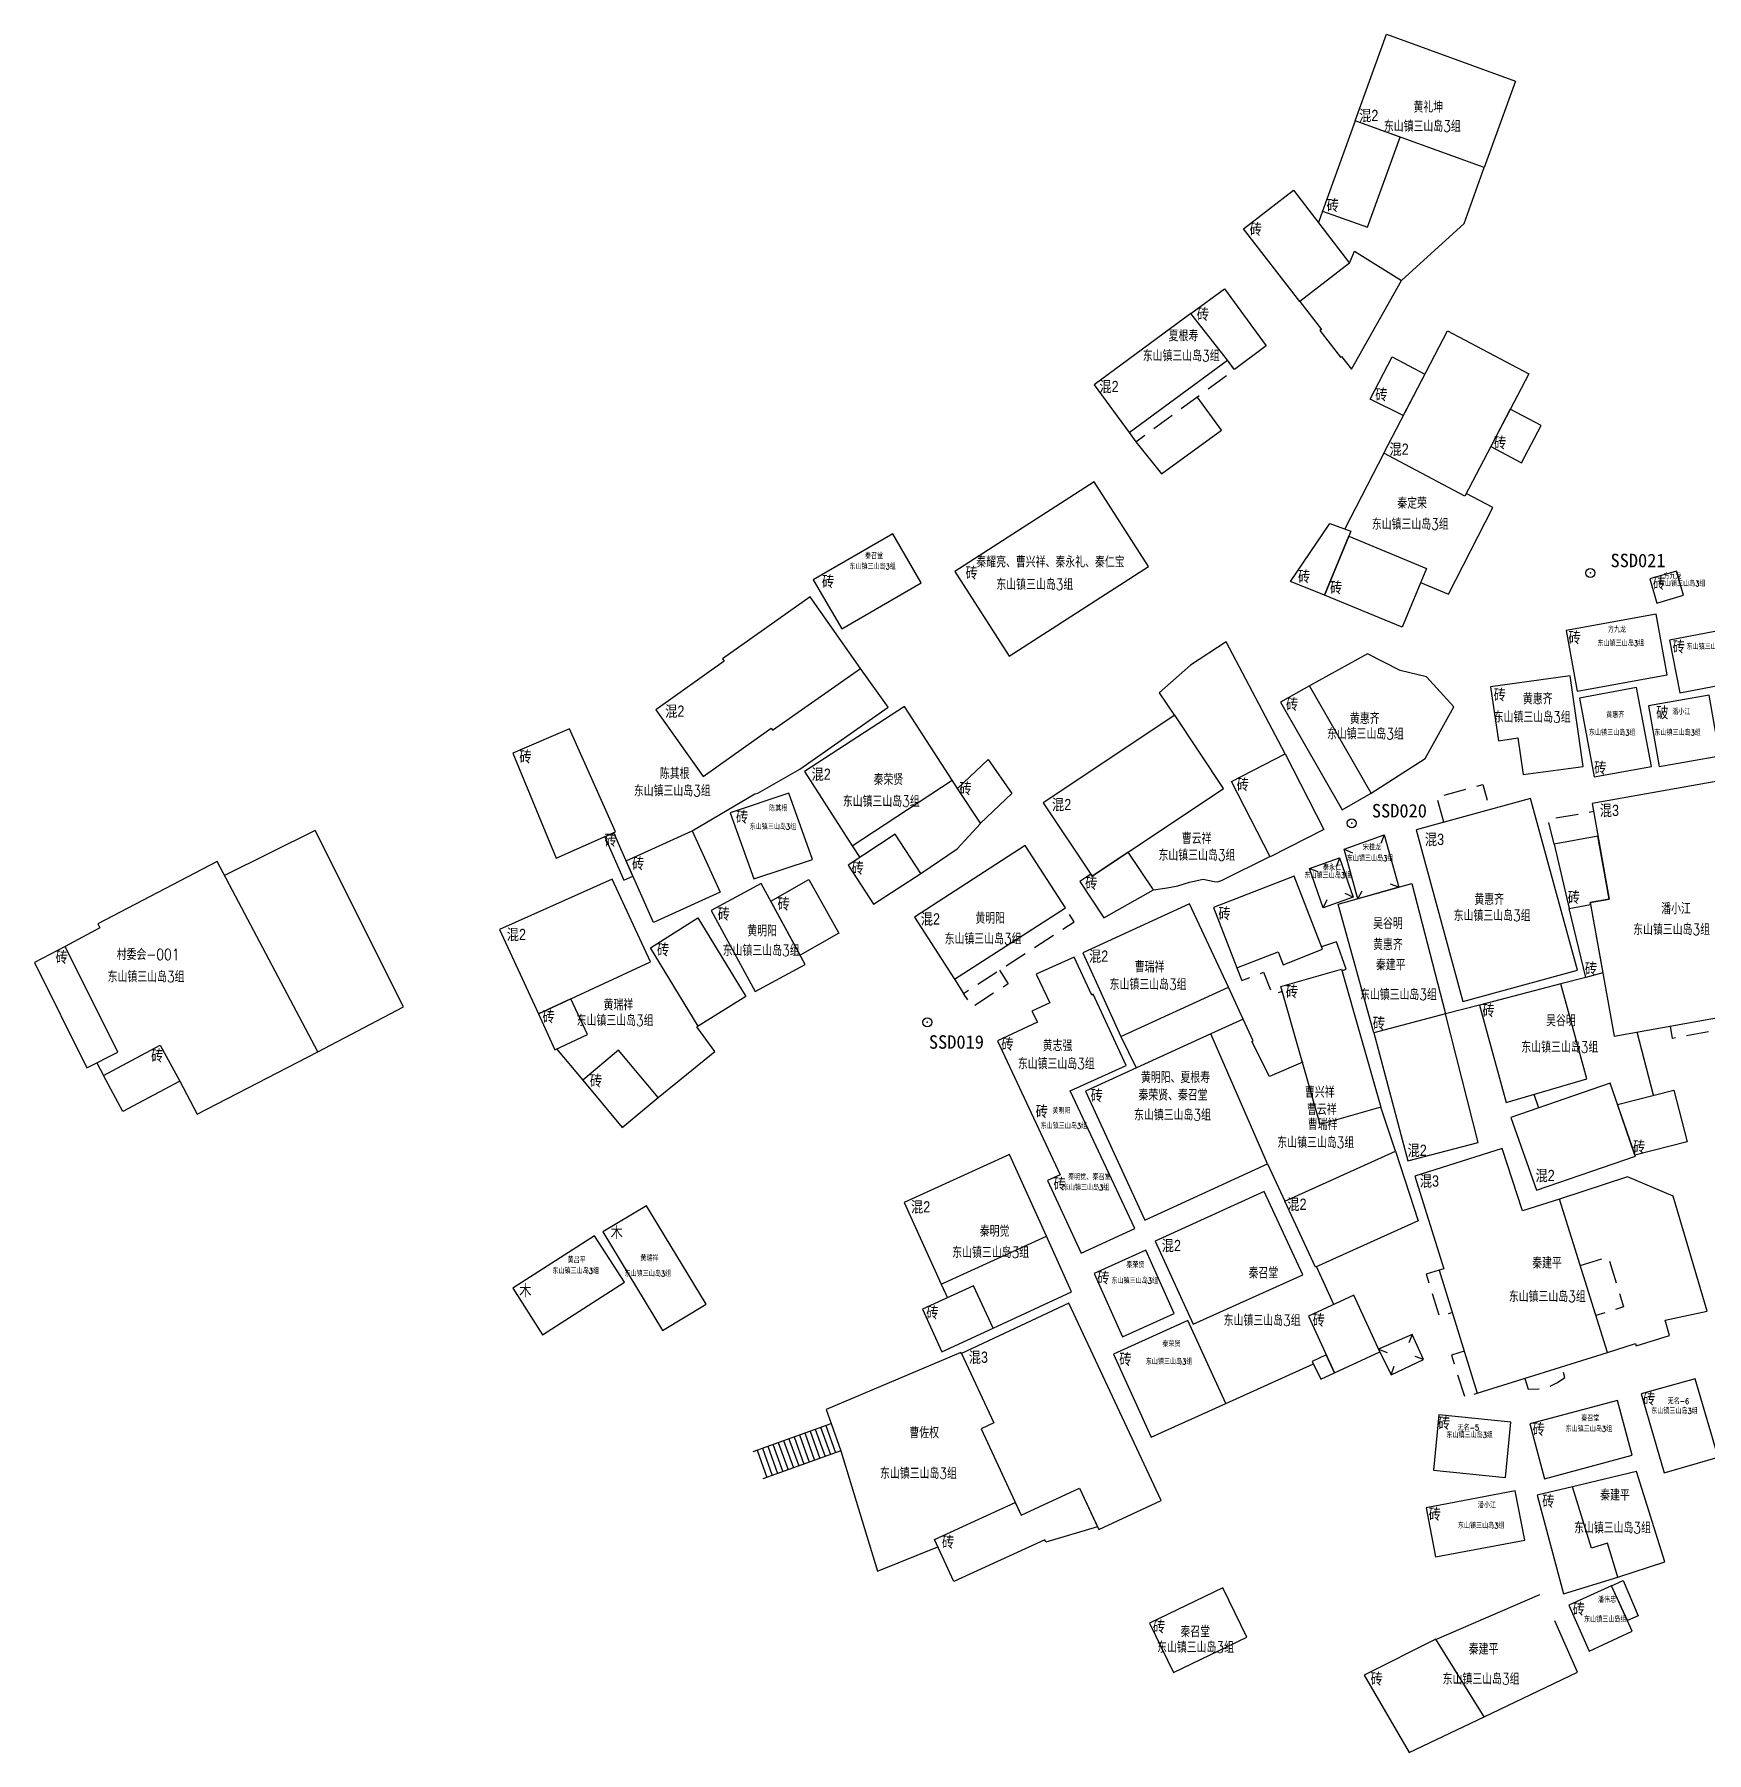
# Model space of a CAD drawing. Header units: millimetres. Extents: x 21943 to 23516, y 12107 to 14027.
# Drawn here: x 22047.5 to 22196.3, y 13149.5 to 13302.4 of the extents above; entities that cross this region are included whole.
import ezdxf
from ezdxf.enums import TextEntityAlignment as Align

# ---------------------------------------------------------------- set-up
doc = ezdxf.new("R2010")
doc.units = ezdxf.units.MM
for name, pattern in [('B10012', [0]), ('X5', [3, 2, -1]), ('X6', [4, 2, -2])]:
    doc.linetypes.add(name, pattern=pattern)
for name, color, linetype in [('$TD_AUDIT_GENERATED_(2B2)', 221, 'Continuous'), ('$TD_AUDIT_GENERATED_(2B3)', 4, 'X6'), ('$TD_AUDIT_GENERATED_(2B4)', 7, 'wq'), ('$TD_AUDIT_GENERATED_(2B5)', 2, 'Continuous'), ('$TD_AUDIT_GENERATED_(2B7)', 7, 'Continuous'), ('$TD_AUDIT_GENERATED_(2BA)', 7, 'Continuous'), ('$TD_AUDIT_GENERATED_(2BD)', 6, 'Continuous'), ('$TD_AUDIT_GENERATED_(2C2)', 7, 'Continuous'), ('KZD', 1, 'Continuous')]:
    doc.layers.add(name, color=color, linetype=linetype)
doc.styles.add('$TD_AUDIT_GENERATED_(2CC)', font='simhei.ttf')
doc.styles.add('HZ', font='rs.shx', dxfattribs={"width": 0.8, "bigfont": 'hztxt.shx'})
doc.styles.get("Standard").update_dxf_attribs({"font": 'arial.ttf'})
doc.linetypes.add('443', pattern='A,9.4,[169,AAA.SHX,S=1,R=0,X=0,Y=0.15],0.6', length=10)
doc.linetypes.add('wq', pattern='A,5.4,[169,AAA.SHX,S=1,R=0,X=0,Y=-1.15],0.6', length=6)

# ---------------------------------------------------------------- blocks, each defined once
blk = doc.blocks.new('gc117')
blk.add_circle((0, 0), 0.8)
blk.add_point((0, 0))

msp = doc.modelspace()

# ---------------------------------------------------------------- linework, layer by layer
at = {"layer": '$TD_AUDIT_GENERATED_(2B2)', "linetype": 'Continuous', "flags": 128}
for points in [[(22150.41, 13277.54), (22153.39, 13279.73), (22157.11, 13274.68), (22154.28, 13272.56), (22153.67, 13273.39)], [(22162.78, 13258.86), (22164.65, 13258.17), (22164.47, 13257.73), (22162.29, 13252.49), (22159.27, 13253.71)], [(22102.78, 13242.28), (22106.99, 13236.35), (22113.04, 13240.65), (22113.18, 13240.46), (22121.01, 13245.96), (22116.53, 13252.32), (22108.71, 13246.82), (22108.86, 13246.6)], [(22177.07, 13244.33), (22177.78, 13239.53), (22179.5, 13239.78), (22179.99, 13236.51), (22185.33, 13237.23), (22184.16, 13245.3)], [(22188.08, 13213.23), (22201.83, 13215.69), (22199.67, 13227.75), (22199.13, 13227.65), (22197.64, 13235.99), (22186.13, 13233.93), (22187.65, 13225.43), (22185.95, 13225.13)], [(22184.07, 13224.61), (22185.98, 13224.96), (22185.95, 13225.13), (22187.65, 13225.43), (22186.64, 13231.04), (22182.74, 13230.31)], [(22140.51, 13227), (22142.65, 13223.77), (22147.07, 13226.27), (22144.84, 13229.62), (22141.61, 13227.48), (22141.49, 13227.65)], [(22152.42, 13224.7), (22154.5, 13219.33), (22158.17, 13220.75), (22158.61, 13219.6), (22162.13, 13220.97), (22159.6, 13227.49)], [(22133.2, 13212.81), (22138.76, 13200.91), (22137.64, 13200.39), (22140.64, 13193.94), (22145.41, 13196.13), (22139.65, 13208.36), (22144.65, 13210.64), (22141.71, 13216.97), (22141.58, 13216.9), (22140.01, 13220.28), (22136.64, 13218.75), (22137.86, 13216.2), (22136.24, 13215.47), (22136.77, 13214.47)], [(22170.33, 13200.78), (22172.91, 13192.54), (22172.5, 13192.41), (22175.9, 13181.47), (22187.49, 13185.1), (22183.22, 13198.73), (22179.92, 13197.69), (22178.11, 13203.25)], [(22131.75, 13178.31), (22135.3, 13170.6), (22140.49, 13173.03), (22142.22, 13169.33), (22147.77, 13171.93), (22139.56, 13189.47), (22129.98, 13185), (22132.86, 13178.84)], [(22142.11, 13169.57), (22137.51, 13168.21), (22137.41, 13168.43), (22129.31, 13164.71), (22127.6, 13168.44), (22134.78, 13171.74), (22135.3, 13170.6), (22140.49, 13173.03)], [(22181.22, 13172.4), (22183.57, 13163.6), (22188.42, 13165.1), (22187.5, 13168.11), (22186.06, 13167.67), (22184.37, 13173.14)]]:
    msp.add_lwpolyline(points, close=True, dxfattribs=at)
at = {"layer": '$TD_AUDIT_GENERATED_(2B2)', "color": 6, "flags": 128}
msp.add_lwpolyline([(22167.24, 13185.14), (22168.25, 13183.11), (22171.11, 13184.46), (22170.11, 13186.68), (22167.12, 13185.38)], close=True, dxfattribs=at)
at = {"layer": '$TD_AUDIT_GENERATED_(2B2)', "linetype": 'Continuous'}
for points in [[(22167.81, 13302.39), (22179.29, 13298.23), (22176.51, 13290.55), (22165.03, 13294.7)], [(22162.13, 13286.66), (22166.12, 13285.22), (22169.03, 13293.25), (22165.03, 13294.7)], [(22159.54, 13288.51), (22164.53, 13282.03), (22160.1, 13278.6), (22155.1, 13285.08)], [(22141.79, 13271.2), (22144.92, 13266.95), (22153.67, 13273.39), (22150.41, 13277.54)], [(22173.25, 13276), (22180.49, 13272.18), (22174.79, 13261.3), (22167.57, 13265.11)], [(22168.32, 13273.7), (22171.23, 13272.14), (22169.31, 13268.46), (22166.36, 13269.92)], [(22177.1, 13265.71), (22179.84, 13264.26), (22181.58, 13267.58), (22178.84, 13269.03)], [(22129.39, 13254.58), (22134.22, 13247.06), (22146.64, 13255.04), (22141.81, 13262.56)], [(22116.8, 13253.85), (22119.33, 13249.5), (22126.39, 13253.59), (22123.87, 13257.95)], [(22164.47, 13257.73), (22171.38, 13254.86), (22169.21, 13249.62), (22162.29, 13252.49)], [(22191.25, 13253.93), (22191.88, 13251.78), (22194.25, 13252.48), (22193.64, 13254.62)], [(22183.82, 13249.34), (22184.8, 13243.94), (22192.81, 13245.39), (22191.83, 13250.8)], [(22193.01, 13248.47), (22193.92, 13243.78), (22200.44, 13245.04), (22199.53, 13249.73)], [(22158.39, 13242.97), (22163.88, 13233.39), (22166.45, 13234.86), (22160.98, 13244.41)], [(22185.01, 13243.31), (22186.32, 13236.31), (22191.4, 13237.24), (22190.08, 13244.26)], [(22191.14, 13242.62), (22192.1, 13237.23), (22197.49, 13238.19), (22196.54, 13243.58)], [(22116.02, 13236.79), (22120.27, 13230.19), (22129.17, 13236.02), (22124.91, 13242.57)], [(22137.27, 13234), (22141.61, 13227.48), (22153.32, 13235.27), (22148.99, 13241.79)], [(22093.9, 13229.08), (22099.2, 13231.41), (22095.1, 13240.59), (22090.07, 13238.41)], [(22129.65, 13235.28), (22132.36, 13237.86), (22134.46, 13234.84), (22131.68, 13232.19)], [(22109.39, 13233.12), (22111.51, 13227.24), (22116.74, 13228.97), (22114.62, 13234.85)], [(22170.45, 13231.59), (22174.63, 13216.33), (22184.82, 13219.12), (22180.64, 13234.38)], [(22098.25, 13230.99), (22099.94, 13227.12), (22100.75, 13227.47), (22099.05, 13231.34)], [(22106.03, 13231.5), (22108.51, 13226.04), (22102.57, 13223.35), (22100.15, 13228.84)], [(22119.9, 13228.45), (22122.16, 13224.97), (22126.37, 13227.72), (22124.1, 13231.2)], [(22125.82, 13223.84), (22129.38, 13218.3), (22139.24, 13224.65), (22135.67, 13230.2)], [(22088.87, 13222.74), (22092.33, 13215.23), (22102.31, 13219.84), (22098.89, 13227.22)], [(22107.7, 13224.41), (22111.63, 13217.2), (22116.08, 13219.63), (22112.15, 13226.83)], [(22113.02, 13225.24), (22116.41, 13227.18), (22119.06, 13222.41), (22115.63, 13220.44)], [(22166.7, 13213.53), (22163.51, 13224.98), (22170.08, 13226.81), (22173.06, 13215.22)], [(22140.78, 13220.66), (22144.18, 13213.22), (22153.76, 13217.59), (22150.3, 13225.01)], [(22187.07, 13218.86), (22185.56, 13218.47), (22184.07, 13224.61), (22185.98, 13224.96)], [(22106.51, 13223.76), (22110.8, 13216.76), (22106.56, 13214.13), (22102.32, 13221.09)], [(22047.47, 13219.79), (22052.15, 13210.42), (22054.9, 13211.8), (22050.2, 13221.21)], [(22163.82, 13219.21), (22167.33, 13206.93), (22161.93, 13205.39), (22158.42, 13217.67)], [(22176.09, 13216.01), (22178.46, 13207.35), (22185.65, 13209.45), (22183.33, 13217.89)], [(22092.33, 13215.23), (22093.78, 13212.03), (22096.7, 13213.39), (22095.23, 13216.57)], [(22166.7, 13213.53), (22169.73, 13202.13), (22175.99, 13203.79), (22173.06, 13215.22)], [(22053.63, 13209.75), (22058.68, 13212.45), (22060.41, 13209.23), (22055.35, 13206.52)], [(22141.03, 13208.34), (22146.31, 13196.86), (22157.22, 13201.88), (22152.18, 13213.44)], [(22096.28, 13209.32), (22099.79, 13205.12), (22102.98, 13207.79), (22099.47, 13211.99)], [(22178.89, 13206.01), (22181.16, 13199.52), (22189.97, 13202.55), (22187.74, 13209.05)], [(22188.39, 13207.15), (22193.39, 13208.44), (22194.57, 13203.83), (22189.94, 13202.64)], [(22124.88, 13198.43), (22128.18, 13191.18), (22137.55, 13195.45), (22134.26, 13202.7)], [(22158.76, 13198.57), (22168.61, 13203.01), (22170.64, 13196.81), (22161.5, 13192.69)], [(22147.23, 13195.01), (22150.62, 13187.61), (22160.36, 13192.01), (22156.94, 13199.43)], [(22098.08, 13195.83), (22103.37, 13187.04), (22107.25, 13189.4), (22101.95, 13198.15)], [(22090.06, 13190.81), (22092.71, 13186.67), (22100.01, 13191.36), (22097.33, 13195.48)], [(22141.79, 13192.12), (22144.32, 13186.48), (22148.93, 13188.56), (22146.39, 13194.19)], [(22126.51, 13188.94), (22128.23, 13185.16), (22132.8, 13187.26), (22131.06, 13191.03)], [(22160.87, 13188.32), (22163.19, 13183.28), (22167.24, 13185.14), (22164.92, 13190.18)], [(22143.51, 13184.93), (22146.88, 13177.55), (22153.51, 13180.55), (22150.14, 13187.95)], [(22161.21, 13184.3), (22161.97, 13182.72), (22163.19, 13183.28), (22162.45, 13184.87)], [(22190.5, 13181.4), (22192.53, 13174.39), (22197.34, 13175.78), (22195.31, 13182.76)], [(22180.58, 13178.74), (22181.88, 13173.85), (22189.69, 13175.94), (22188.39, 13180.83)], [(22172.49, 13179.53), (22171.99, 13174.63), (22178.41, 13173.98), (22178.9, 13178.88)], [(22171.35, 13171.28), (22172.18, 13166.9), (22180.12, 13168.39), (22179.28, 13172.77)], [(22146.74, 13161.01), (22148.86, 13156.6), (22155.38, 13159.76), (22153.25, 13164.16)], [(22184.04, 13162.6), (22185.85, 13158.52), (22189.69, 13160.28), (22187.85, 13164.34)], [(22187.85, 13164.34), (22188.89, 13164.81), (22190.22, 13161.67), (22189.26, 13161.23)], [(22165.83, 13156.38), (22169.83, 13149.48), (22176.51, 13152.67), (22172.21, 13159.59)]]:
    msp.add_3dface(points, dxfattribs=at)
at = {"layer": '$TD_AUDIT_GENERATED_(2B2)'}
msp.add_3dface([(22154.02, 13235.9), (22158.79, 13238.35), (22162.23, 13231.64), (22157.46, 13229.2)], dxfattribs=at)
at = {"layer": '$TD_AUDIT_GENERATED_(2B2)', "color": 6, "linetype": 'Continuous'}
msp.add_3dface([(22165.27, 13225.47), (22164.04, 13229.87), (22167.62, 13231.16), (22168.93, 13226.49)], dxfattribs=at)
at = {"layer": '$TD_AUDIT_GENERATED_(2B2)', "color": 6}
msp.add_3dface([(22163.63, 13229.1), (22164.86, 13225.61), (22162.19, 13224.66), (22160.96, 13228.16)], dxfattribs=at)
at = {"layer": '$TD_AUDIT_GENERATED_(2B3)', "color": 4, "linetype": 'X5', "flags": 128}
for points in [[(22144.92, 13266.95), (22145.52, 13266.13), (22154.28, 13272.56), (22153.67, 13273.39)], [(22172.92, 13232.27), (22172.31, 13234.51), (22176.4, 13235.63), (22177.02, 13233.39)], [(22182.74, 13230.31), (22182.2, 13232.53), (22186.25, 13233.25)], [(22129.38, 13218.3), (22130.18, 13217.05), (22140.03, 13223.41), (22139.24, 13224.65)], [(22133.37, 13219.11), (22134.16, 13217.9), (22130.96, 13215.84), (22130.18, 13217.05)], [(22154.5, 13219.33), (22154.95, 13218.18), (22156.88, 13218.93), (22157.64, 13216.97), (22158.55, 13217.23)], [(22198.18, 13215.03), (22198.37, 13213.95), (22193.29, 13213.04), (22193.1, 13214.13)], [(22185.07, 13192.82), (22187.54, 13193.6), (22188.93, 13189.15), (22186.46, 13188.37)], [(22172.5, 13192.41), (22171.35, 13192.05), (22172.52, 13188.29), (22173.67, 13188.65)], [(22174.73, 13185.21), (22173.61, 13184.86), (22174.78, 13181.11), (22175.9, 13181.47)], [(22180.13, 13182.79), (22180.42, 13181.83), (22181.39, 13181.85), (22182.33, 13182.08), (22183.05, 13182.41), (22183.7, 13182.87), (22183.41, 13183.82)]]:
    msp.add_lwpolyline(points, dxfattribs=at)
at = {"layer": '$TD_AUDIT_GENERATED_(2B4)', "linetype": 'wq'}
for p, q in [((22176.09, 13216.01), (22173.06, 13215.22)), ((22191.58, 13207.98), (22190.14, 13213.6)), ((22180.93, 13208.08), (22181.35, 13206.85)), ((22163.12, 13189.37), (22161.59, 13192.73))]:
    msp.add_line(p, q, dxfattribs=at)
at = {"layer": '$TD_AUDIT_GENERATED_(2B4)', "linetype": 'wq', "flags": 128}
for points in [[(22164.53, 13282.03), (22164.98, 13283.1), (22169.16, 13280.48), (22174.74, 13285.56), (22176.51, 13290.55)], [(22162.13, 13286.66), (22161.76, 13285.63)], [(22160.1, 13278.6), (22162.03, 13276.11), (22161.9, 13276.02), (22163.73, 13273.66), (22163.81, 13273.72), (22164.7, 13272.58), (22169.16, 13280.48)], [(22145.52, 13266.13), (22147.79, 13263.28), (22153.13, 13267.17), (22150.96, 13270.13)], [(22167.57, 13265.11), (22164.11, 13258.37)], [(22170.86, 13253.6), (22173.35, 13252.58), (22177.3, 13260.29), (22174.91, 13261.54)], [(22158.79, 13238.35), (22153.56, 13248.33), (22150.37, 13246.24), (22147.6, 13243.8), (22148.96, 13241.77)], [(22166.45, 13234.86), (22171.27, 13237.95), (22173.82, 13242.54), (22171.37, 13245.22), (22169.03, 13245.78), (22166.14, 13247.26), (22160.98, 13244.41)], [(22106.03, 13231.5), (22111.61, 13234.79), (22111.87, 13234.87), (22115.61, 13237), (22123.46, 13242.52), (22121.01, 13245.96)], [(22129.65, 13235.28), (22129.17, 13236.02)], [(22072.7, 13211.84), (22080.31, 13215.84), (22072.45, 13231.55), (22064.4, 13227.53)], [(22126.37, 13227.72), (22129.6, 13229.91), (22131.69, 13232.17)], [(22120.27, 13230.19), (22120.94, 13229.14)], [(22060.41, 13209.23), (22061.95, 13206.3), (22072.7, 13211.84), (22063.74, 13228.77), (22053.11, 13223.22), (22053.29, 13222.87), (22050.2, 13221.21)], [(22147.07, 13226.27), (22148.31, 13226.44), (22149.26, 13226.63), (22150.3, 13226.93), (22151.51, 13227.2), (22152.48, 13227), (22152.77, 13226.97), (22153.12, 13227.08), (22157.43, 13229.24)], [(22163.86, 13219.06), (22164.23, 13219.19), (22163.36, 13221.64), (22162.04, 13221.2)], [(22155.06, 13214.76), (22153.76, 13217.59)], [(22185.56, 13218.47), (22183.33, 13217.89)], [(22102.98, 13207.79), (22108.03, 13211.88), (22106.44, 13214.06), (22106.56, 13214.13)], [(22160.36, 13210.91), (22157.42, 13209.65), (22155.84, 13212.77), (22155.95, 13212.82), (22155.06, 13214.76), (22152.18, 13213.44)], [(22144.18, 13213.22), (22145.54, 13210.41)], [(22093.94, 13212.1), (22096.28, 13209.32)], [(22053.04, 13210.87), (22053.63, 13209.75)], [(22168.61, 13203.01), (22167.33, 13206.93)], [(22157.22, 13201.88), (22158.76, 13198.57)], [(22187.49, 13185.1), (22189.99, 13185.89), (22190.05, 13185.68), (22193.01, 13186.61), (22192.63, 13187.96), (22196.35, 13188.77), (22193.34, 13199.01), (22189.26, 13200.73), (22183.22, 13198.73)], [(22132.8, 13187.26), (22139.78, 13190.5), (22137.55, 13195.45)], [(22128.18, 13191.18), (22128.74, 13189.96)], [(22129.98, 13185), (22129.93, 13185.1), (22117.94, 13180.02), (22118.39, 13178.77)], [(22153.51, 13180.55), (22161.31, 13184.07)], [(22119.26, 13176.33), (22122.52, 13165.62), (22127.89, 13167.8)], [(22188.42, 13165.1), (22192.61, 13166.45), (22190.08, 13174.49), (22184.37, 13173.14)], [(22181.45, 13163.51), (22172.25, 13159.54)], [(22176.51, 13152.67), (22184.83, 13156.65), (22182.79, 13161.21)]]:
    msp.add_lwpolyline(points, dxfattribs=at)
at = {"layer": '$TD_AUDIT_GENERATED_(2BA)', "linetype": 'B10012'}
for p, q in [((22167.62, 13231.16), (22167.31, 13230.39)), ((22164.04, 13229.87), (22164.78, 13229.55)), ((22160.96, 13228.16), (22161.71, 13227.88)), ((22163.63, 13229.1), (22163.38, 13228.35)), ((22168.93, 13226.49), (22168.17, 13226.76)), ((22162.19, 13224.66), (22162.53, 13225.39)), ((22164.86, 13225.61), (22164.13, 13225.92)), ((22165.27, 13225.47), (22165.65, 13226.18)), ((22170.11, 13186.68), (22169.82, 13185.94)), ((22167.12, 13185.38), (22167.87, 13185.1)), ((22168.25, 13183.11), (22168.51, 13183.86)), ((22171.11, 13184.46), (22170.36, 13184.74))]:
    msp.add_line(p, q, dxfattribs=at)
at = {"layer": '$TD_AUDIT_GENERATED_(2BD)', "linetype": 'Continuous'}
for p, q in [((22111.45, 13176.29), (22118.39, 13178.77)), ((22114.63, 13177.42), (22115.5, 13174.99)), ((22115.1, 13177.59), (22115.97, 13175.15)), ((22115.57, 13177.76), (22116.44, 13175.32)), ((22116.04, 13177.93), (22116.91, 13175.49)), ((22116.51, 13178.1), (22117.38, 13175.66)), ((22116.98, 13178.27), (22117.85, 13175.83)), ((22117.45, 13178.43), (22118.32, 13176)), ((22117.92, 13178.6), (22118.79, 13176.17)), ((22118.39, 13178.77), (22119.26, 13176.33)), ((22111.8, 13176.41), (22112.67, 13173.98)), ((22112.27, 13176.58), (22113.14, 13174.14)), ((22119.26, 13176.33), (22112.32, 13173.85)), ((22112.74, 13176.75), (22113.61, 13174.31)), ((22113.21, 13176.92), (22114.09, 13174.48)), ((22113.68, 13177.09), (22114.56, 13174.65)), ((22114.16, 13177.26), (22115.03, 13174.82))]:
    msp.add_line(p, q, dxfattribs=at)

# ---------------------------------------------------------------- block references
at = {"layer": 'KZD', "linetype": 'Continuous', "xscale": 0.5, "yscale": 0.5}
for p in [(22185.97, 13254.46), (22164.73, 13232.18), (22126.95, 13214.47)]:
    msp.add_blockref('gc117', p, dxfattribs=at)

# ---------------------------------------------------------------- texts
at = {"layer": '$TD_AUDIT_GENERATED_(2B5)', "linetype": '443', "width": 0.8}
for s, p in [('\\M+5BBEC2', (22166.24, 13295.17)), ('\\M+5D7A9', (22163.04, 13287.18)), ('\\M+5D7A9', (22156.19, 13285.05)), ('\\M+5D7A9', (22151.48, 13277.49)), ('\\M+5BBEC2', (22143.12, 13271.05)), ('\\M+5D7A9', (22167.36, 13270.33)), ('\\M+5BBEC2', (22168.94, 13265.47)), ('\\M+5D7A9', (22177.93, 13266.05)), ('\\M+5D7A9', (22118.12, 13253.7)), ('\\M+5D7A9', (22130.89, 13254.47)), ('\\M+5D7A9', (22160.49, 13254.15)), ('\\M+5D7A9', (22163.34, 13253.16)), ('\\M+5D7A9', (22192.08, 13253.55)), ('\\M+5D7A9', (22184.56, 13248.72)), ('\\M+5D7A9', (22193.83, 13247.9)), ('\\M+5D7A9', (22159.42, 13242.79)), ('\\M+5D7A9', (22177.9, 13243.62)), ('\\M+5BBEC2', (22104.47, 13242.16)), ('\\M+5C6C6', (22192.37, 13242.04)), ('\\M+5D7A9', (22091.18, 13238.11)), ('\\M+5BBEC2', (22117.5, 13236.55)), ('\\M+5D7A9', (22186.85, 13237.12)), ('\\M+5D7A9', (22130.35, 13235.28)), ('\\M+5D7A9', (22155.03, 13235.64)), ('\\M+5BBEC2', (22138.9, 13233.85)), ('\\M+5BBEC3', (22187.66, 13233.33)), ('\\M+5D7A9', (22110.46, 13232.75)), ('\\M+5D7A9', (22098.76, 13230.69)), ('\\M+5BBEC3', (22172.09, 13230.75)), ('\\M+5D7A9', (22101.21, 13228.61)), ('\\M+5D7A9', (22120.75, 13228.21)), ('\\M+5D7A9', (22141.54, 13226.85)), ('\\M+5D7A9', (22184.5, 13225.6)), ('\\M+5D7A9', (22108.84, 13224.12)), ('\\M+5D7A9', (22114.16, 13225.01)), ('\\M+5D7A9', (22153.4, 13224.16)), ('\\M+5BBEC2', (22127.22, 13223.67)), ('\\M+5BBEC2', (22090.37, 13222.29)), ('\\M+5D7A9', (22049.89, 13220.27)), ('\\M+5D7A9', (22103.43, 13220.94)), ('\\M+5BBEC2', (22142.19, 13220.36)), ('\\M+5D7A9', (22186.02, 13219.25)), ('\\M+5D7A9', (22159.4, 13217.21)), ('\\M+5D7A9', (22093.24, 13214.98)), ('\\M+5D7A9', (22176.9, 13215.53)), ('\\M+5D7A9', (22167.15, 13214.39)), ('\\M+5D7A9', (22134.08, 13212.54)), ('\\M+5D7A9', (22058.4, 13211.51)), ('\\M+5D7A9', (22097.46, 13209.28)), ('\\M+5D7A9', (22142.03, 13207.96)), ('\\M+5D7A9', (22137.14, 13206.55)), ('\\M+5BBEC2', (22170.55, 13203.08)), ('\\M+5D7A9', (22190.31, 13203.4)), ('\\M+5D7A9', (22138.73, 13200.1)), ('\\M+5BBEC3', (22171.64, 13200.35)), ('\\M+5BBEC2', (22181.94, 13200.84)), ('\\M+5BBEC2', (22126.35, 13198.05)), ('\\M+5BBEC2', (22159.85, 13198.28)), ('\\M+5C4BE', (22099.3, 13195.8)), ('\\M+5BBEC2', (22148.67, 13194.61)), ('\\M+5C4BE', (22091.17, 13190.62)), ('\\M+5D7A9', (22142.62, 13191.74)), ('\\M+5D7A9', (22127.4, 13188.65)), ('\\M+5D7A9', (22161.79, 13187.98)), ('\\M+5BBEC3', (22131.49, 13184.67)), ('\\M+5D7A9', (22144.58, 13184.49)), ('\\M+5D7A9', (22191.19, 13180.98)), ('\\M+5D7A9', (22172.95, 13178.82)), ('\\M+5D7A9', (22181.36, 13178.27)), ('\\M+5D7A9', (22172.12, 13170.72)), ('\\M+5D7A9', (22182.23, 13171.87)), ('\\M+5D7A9', (22128.79, 13168.23)), ('\\M+5D7A9', (22184.93, 13162.27)), ('\\M+5D7A9', (22147.57, 13160.7)), ('\\M+5D7A9', (22166.94, 13156.05))]:
    msp.add_text(s, height=1, dxfattribs=at).set_placement(p, align=Align.MIDDLE_CENTER)
at = {"layer": '$TD_AUDIT_GENERATED_(2B7)', "linetype": 'Continuous', "style": 'HZ', "width": 0.8}
for s, height, p in [('\\M+5BBC6\\M+5C0F1\\M+5C0A4', 1, (22171.54, 13295.92)), ('\\M+5CFC4\\M+5B8F9\\M+5CAD9', 1, (22149.75, 13275.57)), ('\\M+5C7D8\\M+5B6A8\\M+5C8D9', 1, (22170.1, 13260.67)), ('\\M+5C7D8\\M+5D5D9\\M+5CCC3', 0.5, (22122.21, 13255.97)), ('\\M+5C7D8\\M+5D2AB\\M+5C1C1\\M+5A1A2\\M+5B2DC\\M+5D0CB\\M+5CFE9\\M+5A1A2\\M+5C7D8\\M+5D3C0\\M+5C0F1\\M+5A1A2\\M+5C7D8\\M+5C8CA\\M+5B1A6', 1, (22137.91, 13255.44)), ('\\M+5B7BD\\M+5BEC5\\M+5C1FA', 0.5, (22193.28, 13254.16)), ('\\M+5B7BD\\M+5BEC5\\M+5C1FA', 0.5, (22188.34, 13249.41)), ('\\M+5BBC6\\M+5BBDD\\M+5C6EB', 1, (22181.28, 13243.26)), ('\\M+5BBC6\\M+5BBDD\\M+5C6EB', 1, (22165.88, 13241.51)), ('\\M+5BBC6\\M+5BBDD\\M+5C6EB', 0.5, (22188.18, 13241.83)), ('\\M+5C5CB\\M+5D0A1\\M+5BDAD', 0.5, (22194.06, 13242.1)), ('\\M+5B3C2\\M+5C6E4\\M+5B8F9', 1, (22104.46, 13236.61)), ('\\M+5C7D8\\M+5C8D9\\M+5CFCD', 1, (22123.49, 13236.07)), ('\\M+5B3C2\\M+5C6E4\\M+5B8F9', 0.5, (22113.69, 13233.5)), ('\\M+5B2DC\\M+5D4C6\\M+5CFE9', 1, (22150.92, 13230.83)), ('\\M+5CBCE\\M+5B9F0\\M+5C1FA', 0.5, (22166.53, 13230.04)), ('\\M+5C7D8\\M+5D3C0\\M+5C8CA', 0.5, (22162.97, 13228.23)), ('\\M+5BBC6\\M+5BBDD\\M+5C6EB', 1, (22176.96, 13225.41)), ('\\M+5C5CB\\M+5D0A1\\M+5BDAD', 1, (22193.59, 13224.59)), ('\\M+5BBC6\\M+5C3F7\\M+5D1F4', 1, (22112.24, 13222.61)), ('\\M+5BBC6\\M+5C3F7\\M+5D1F4', 1, (22132.55, 13223.74)), ('\\M+5CEE2\\M+5B9C8\\M+5C3F7', 1, (22167.95, 13223.27)), ('\\M+5BBC6\\M+5BBDD\\M+5C6EB', 1, (22167.95, 13221.39)), ('\\M+5B4E5\\M+5CEAF\\M+5BBE1-001', 1, (22057.59, 13220.51)), ('\\M+5C7D8\\M+5BDA8\\M+5C6BD', 1, (22168.2, 13219.59)), ('\\M+5B2DC\\M+5C8F0\\M+5CFE9', 1, (22146.73, 13219.4)), ('\\M+5BBC6\\M+5C8F0\\M+5CFE9', 1, (22099.45, 13216.03)), ('\\M+5CEE2\\M+5B9C8\\M+5C3F7', 1, (22183.35, 13214.62)), ('\\M+5BBC6\\M+5D6BE\\M+5C7BF', 1, (22138.54, 13212.4)), ('\\M+5BBC6\\M+5C3F7\\M+5D1F4\\M+5A1A2\\M+5CFC4\\M+5B8F9\\M+5CAD9', 1, (22149.04, 13209.57)), ('\\M+5C7D8\\M+5C8D9\\M+5CFCD\\M+5A1A2\\M+5C7D8\\M+5D5D9\\M+5CCC3', 1, (22148.82, 13208)), ('\\M+5B2DC\\M+5D0CB\\M+5CFE9', 1, (22161.88, 13208.26)), ('\\M+5BBC6\\M+5C3F7\\M+5D1F4', 0.5, (22138.89, 13206.59)), ('\\M+5B2DC\\M+5D4C6\\M+5CFE9', 1, (22162.07, 13206.72)), ('\\M+5B2DC\\M+5C8F0\\M+5CFE9', 1, (22162.13, 13205.39)), ('\\M+5C7D8\\M+5C3F7\\M+5BEF5\\M+5A1A2\\M+5C7D8\\M+5D5D9\\M+5CCC3', 0.5, (22141.37, 13200.7)), ('\\M+5C7D8\\M+5C3F7\\M+5BEF5', 1, (22132.94, 13195.89)), ('\\M+5BBC6\\M+5C2C0\\M+5C6BD', 0.5, (22095.74, 13193.31)), ('\\M+5BBC6\\M+5C8F0\\M+5CFE9', 0.5, (22102.21, 13193.47)), ('\\M+5C7D8\\M+5C8D9\\M+5CFCD', 0.5, (22145.47, 13192.87)), ('\\M+5C7D8\\M+5D5D9\\M+5CCC3', 1, (22156.86, 13192.17)), ('\\M+5C7D8\\M+5BDA8\\M+5C6BD', 1, (22182.11, 13193.06)), ('\\M+5C7D8\\M+5C8D9\\M+5CFCD', 0.5, (22148.68, 13185.85)), ('\\M+5CEDE\\M+5C3FB-6', 0.5, (22193.8, 13180.75)), ('\\M+5C7D8\\M+5D5D9\\M+5CCC3', 0.5, (22185.96, 13179.22)), ('\\M+5B2DC\\M+5D7F4\\M+5C8A8', 1, (22126.67, 13177.96)), ('\\M+5CEDE\\M+5C3FB-5', 0.5, (22175.1, 13178.4)), ('\\M+5C7D8\\M+5BDA8\\M+5C6BD', 1, (22188.16, 13172.4)), ('\\M+5C5CB\\M+5D0A1\\M+5BDAD', 0.5, (22176.76, 13171.5)), ('\\M+5C5CB\\M+5CEB0\\M+5D6D2', 0.5, (22187.45, 13163.08)), ('\\M+5C7D8\\M+5D5D9\\M+5CCC3', 1, (22150.8, 13160.25)), ('\\M+5C7D8\\M+5BDA8\\M+5C6BD', 1, (22176.46, 13158.7))]:
    msp.add_text(s, height=height, dxfattribs=at).set_placement(p, align=Align.MIDDLE_CENTER)
at = {"layer": '$TD_AUDIT_GENERATED_(2C2)', "linetype": 'Continuous', "style": 'HZ', "width": 0.8}
for s, height, p in [('\\M+5B6AB\\M+5C9BD\\M+5D5F2\\M+5C8FD\\M+5C9BD\\M+5B5BA3\\M+5D7E9', 1, (22171.01, 13294.21)), ('\\M+5B6AB\\M+5C9BD\\M+5D5F2\\M+5C8FD\\M+5C9BD\\M+5B5BA3\\M+5D7E9', 1, (22149.55, 13273.78)), ('\\M+5B6AB\\M+5C9BD\\M+5D5F2\\M+5C8FD\\M+5C9BD\\M+5B5BA3\\M+5D7E9', 1, (22169.94, 13258.8)), ('\\M+5B6AB\\M+5C9BD\\M+5D5F2\\M+5C8FD\\M+5C9BD\\M+5B5BA3\\M+5D7E9', 0.5, (22122.08, 13255.03)), ('\\M+5B6AB\\M+5C9BD\\M+5D5F2\\M+5C8FD\\M+5C9BD\\M+5B5BA3\\M+5D7E9', 1, (22136.52, 13253.44)), ('\\M+5B6AB\\M+5C9BD\\M+5D5F2\\M+5C8FD\\M+5C9BD\\M+5B5BA3\\M+5D7E9', 0.5, (22194.13, 13253.51)), ('\\M+5B6AB\\M+5C9BD\\M+5D5F2\\M+5C8FD\\M+5C9BD\\M+5B5BA3\\M+5D7E9', 0.5, (22188.67, 13248.2)), ('\\M+5B6AB\\M+5C9BD\\M+5D5F2\\M+5C8FD\\M+5C9BD\\M+5B5BA3\\M+5D7E9', 0.5, (22196.6, 13247.89)), ('\\M+5B6AB\\M+5C9BD\\M+5D5F2\\M+5C8FD\\M+5C9BD\\M+5B5BA3\\M+5D7E9', 1, (22180.79, 13241.64)), ('\\M+5B6AB\\M+5C9BD\\M+5D5F2\\M+5C8FD\\M+5C9BD\\M+5B5BA3\\M+5D7E9', 1, (22165.94, 13240.14)), ('\\M+5B6AB\\M+5C9BD\\M+5D5F2\\M+5C8FD\\M+5C9BD\\M+5B5BA3\\M+5D7E9', 0.5, (22187.91, 13240.24)), ('\\M+5B6AB\\M+5C9BD\\M+5D5F2\\M+5C8FD\\M+5C9BD\\M+5B5BA3\\M+5D7E9', 0.5, (22193.73, 13240.24)), ('\\M+5B6AB\\M+5C9BD\\M+5D5F2\\M+5C8FD\\M+5C9BD\\M+5B5BA3\\M+5D7E9', 1, (22104.25, 13235.07)), ('\\M+5B6AB\\M+5C9BD\\M+5D5F2\\M+5C8FD\\M+5C9BD\\M+5B5BA3\\M+5D7E9', 1, (22122.85, 13234.14)), ('\\M+5B6AB\\M+5C9BD\\M+5D5F2\\M+5C8FD\\M+5C9BD\\M+5B5BA3\\M+5D7E9', 0.5, (22113.2, 13231.87)), ('\\M+5B6AB\\M+5C9BD\\M+5D5F2\\M+5C8FD\\M+5C9BD\\M+5B5BA3\\M+5D7E9', 1, (22150.95, 13229.35)), ('\\M+5B6AB\\M+5C9BD\\M+5D5F2\\M+5C8FD\\M+5C9BD\\M+5B5BA3\\M+5D7E9', 0.5, (22166.35, 13229.06)), ('\\M+5B6AB\\M+5C9BD\\M+5D5F2\\M+5C8FD\\M+5C9BD\\M+5B5BA3\\M+5D7E9', 0.5, (22162.59, 13227.55)), ('\\M+5B6AB\\M+5C9BD\\M+5D5F2\\M+5C8FD\\M+5C9BD\\M+5B5BA3\\M+5D7E9', 1, (22177.22, 13223.97)), ('\\M+5B6AB\\M+5C9BD\\M+5D5F2\\M+5C8FD\\M+5C9BD\\M+5B5BA3\\M+5D7E9', 1, (22193.2, 13222.73)), ('\\M+5B6AB\\M+5C9BD\\M+5D5F2\\M+5C8FD\\M+5C9BD\\M+5B5BA3\\M+5D7E9', 1, (22131.91, 13221.9)), ('\\M+5B6AB\\M+5C9BD\\M+5D5F2\\M+5C8FD\\M+5C9BD\\M+5B5BA3\\M+5D7E9', 1, (22112.16, 13220.87)), ('\\M+5B6AB\\M+5C9BD\\M+5D5F2\\M+5C8FD\\M+5C9BD\\M+5B5BA3\\M+5D7E9', 1, (22057.41, 13218.53)), ('\\M+5B6AB\\M+5C9BD\\M+5D5F2\\M+5C8FD\\M+5C9BD\\M+5B5BA3\\M+5D7E9', 1, (22146.6, 13217.85)), ('\\M+5B6AB\\M+5C9BD\\M+5D5F2\\M+5C8FD\\M+5C9BD\\M+5B5BA3\\M+5D7E9', 1, (22168.88, 13216.94)), ('\\M+5B6AB\\M+5C9BD\\M+5D5F2\\M+5C8FD\\M+5C9BD\\M+5B5BA3\\M+5D7E9', 1, (22099.16, 13214.64)), ('\\M+5B6AB\\M+5C9BD\\M+5D5F2\\M+5C8FD\\M+5C9BD\\M+5B5BA3\\M+5D7E9', 1, (22183.25, 13212.27)), ('\\M+5B6AB\\M+5C9BD\\M+5D5F2\\M+5C8FD\\M+5C9BD\\M+5B5BA3\\M+5D7E9', 1, (22138.43, 13210.79)), ('\\M+5B6AB\\M+5C9BD\\M+5D5F2\\M+5C8FD\\M+5C9BD\\M+5B5BA3\\M+5D7E9', 1, (22148.77, 13206.23)), ('\\M+5B6AB\\M+5C9BD\\M+5D5F2\\M+5C8FD\\M+5C9BD\\M+5B5BA3\\M+5D7E9', 0.5, (22139.1, 13205.25)), ('\\M+5B6AB\\M+5C9BD\\M+5D5F2\\M+5C8FD\\M+5C9BD\\M+5B5BA3\\M+5D7E9', 1, (22161.53, 13203.78)), ('\\M+5B6AB\\M+5C9BD\\M+5D5F2\\M+5C8FD\\M+5C9BD\\M+5B5BA3\\M+5D7E9', 0.5, (22141.07, 13199.77)), ('\\M+5B6AB\\M+5C9BD\\M+5D5F2\\M+5C8FD\\M+5C9BD\\M+5B5BA3\\M+5D7E9', 1, (22132.59, 13194)), ('\\M+5B6AB\\M+5C9BD\\M+5D5F2\\M+5C8FD\\M+5C9BD\\M+5B5BA3\\M+5D7E9', 0.5, (22095.65, 13192.35)), ('\\M+5B6AB\\M+5C9BD\\M+5D5F2\\M+5C8FD\\M+5C9BD\\M+5B5BA3\\M+5D7E9', 0.5, (22102.07, 13192.1)), ('\\M+5B6AB\\M+5C9BD\\M+5D5F2\\M+5C8FD\\M+5C9BD\\M+5B5BA3\\M+5D7E9', 0.5, (22145.41, 13191.47)), ('\\M+5B6AB\\M+5C9BD\\M+5D5F2\\M+5C8FD\\M+5C9BD\\M+5B5BA3\\M+5D7E9', 1, (22182.13, 13190.07)), ('\\M+5B6AB\\M+5C9BD\\M+5D5F2\\M+5C8FD\\M+5C9BD\\M+5B5BA3\\M+5D7E9', 1, (22156.75, 13187.95)), ('\\M+5B6AB\\M+5C9BD\\M+5D5F2\\M+5C8FD\\M+5C9BD\\M+5B5BA3\\M+5D7E9', 0.5, (22148.46, 13184.27)), ('\\M+5B6AB\\M+5C9BD\\M+5D5F2\\M+5C8FD\\M+5C9BD\\M+5B5BA3\\M+5D7E9', 0.5, (22193.45, 13179.88)), ('\\M+5B6AB\\M+5C9BD\\M+5D5F2\\M+5C8FD\\M+5C9BD\\M+5B5BA3\\M+5D7E9', 0.5, (22175.22, 13177.74)), ('\\M+5B6AB\\M+5C9BD\\M+5D5F2\\M+5C8FD\\M+5C9BD\\M+5B5BA3\\M+5D7E9', 0.5, (22185.83, 13178.29)), ('\\M+5B6AB\\M+5C9BD\\M+5D5F2\\M+5C8FD\\M+5C9BD\\M+5B5BA3\\M+5D7E9', 1, (22126.16, 13174.34)), ('\\M+5B6AB\\M+5C9BD\\M+5D5F2\\M+5C8FD\\M+5C9BD\\M+5B5BA3\\M+5D7E9', 0.5, (22176.24, 13169.68)), ('\\M+5B6AB\\M+5C9BD\\M+5D5F2\\M+5C8FD\\M+5C9BD\\M+5B5BA3\\M+5D7E9', 1, (22187.94, 13169.49)), ('\\M+5B6AB\\M+5C9BD\\M+5D5F2\\M+5C8FD\\M+5C9BD\\M+5B5BA\\M+5D7E9', 0.5, (22187.29, 13161.34)), ('\\M+5B6AB\\M+5C9BD\\M+5D5F2\\M+5C8FD\\M+5C9BD\\M+5B5BA3\\M+5D7E9', 1, (22150.82, 13158.86)), ('\\M+5B6AB\\M+5C9BD\\M+5D5F2\\M+5C8FD\\M+5C9BD\\M+5B5BA3\\M+5D7E9', 1, (22176.24, 13156.04))]:
    msp.add_text(s, height=height, dxfattribs=at).set_placement(p, align=Align.MIDDLE_CENTER)
at = {"layer": 'KZD', "linetype": 'Continuous', "char_height": 1.2, "attachment_point": 5, "line_spacing_factor": 0.722892, "style": '$TD_AUDIT_GENERATED_(2CC)'}
for s, insert in [('\\fSimHei|b0|i0|c134|p54;SSD021', (22190.21, 13255.56)), ('\\fSimHei|b0|i0|c134|p54;SSD020', (22168.97, 13233.29)), ('\\fSimHei|b0|i0|c134|p54;SSD019', (22129.54, 13212.71))]:
    msp.add_mtext(s, dxfattribs=dict(at, insert=insert))

doc.saveas('drawing.dxf')
